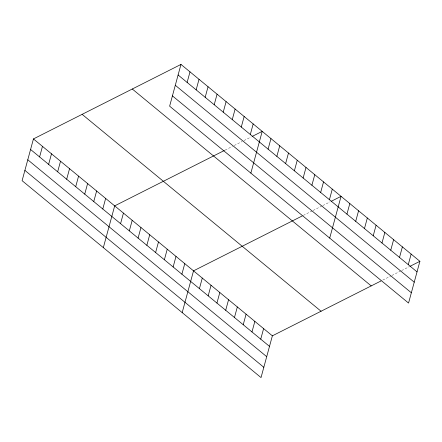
<?xml version="1.0" encoding="UTF-8"?>
<svg xmlns="http://www.w3.org/2000/svg" width="442" height="442" viewBox="0 0 442 442"><rect width="100%" height="100%" fill="white"/><g stroke="black" fill="none" stroke-linecap="round" stroke-linejoin="round"><path stroke-width="0.33" stroke-dasharray="2.21 1.66" d="M225.083 150.114L232.387 146.429M234.216 145.506L242.122 141.512M243.951 140.589L251.255 136.898M303.322 215.398L311.842 211.094M313.058 210.48L321.577 206.176M322.798 205.563L330.097 201.872M382.778 280.062L390.689 276.068M391.905 275.454L400.424 271.15M401.645 270.537L409.557 266.543"/><path stroke-width="0.66" d="M180.971 64.421L169.629 106.174L408.557 303.068L419.9 261.316L180.971 64.421L33.443 138.932L22.1 180.684L261.029 377.578L272.371 335.826L380.954 280.985M39.603 156.932L42.471 146.368M48.626 164.369L51.499 153.805M57.653 171.805L60.521 161.247M66.681 179.248L69.549 168.684M75.704 186.684L78.577 176.12M84.731 194.121L87.599 183.557M93.759 201.558L96.627 190.999M102.782 209L105.655 198.436M103.334 247.625L114.682 205.873L224.475 150.424M120.572 223.658L123.44 213.094M129.335 230.873L132.202 220.315M138.092 238.094L140.965 227.531M187.126 82.422L189.999 71.864M146.855 245.316L149.722 234.752M196.154 89.864L199.022 79.3M155.612 252.531L158.485 241.973M205.182 97.301L208.049 86.737M164.374 259.752L167.247 249.189M214.204 104.737L217.077 94.179M173.137 266.974L176.004 256.41M223.232 112.174L226.1 101.616M181.894 274.189L184.767 263.631M232.26 119.616L235.127 109.052M182.181 312.599L193.524 270.847L302.107 216.011M241.282 127.053L244.155 116.489M199.419 288.632L202.287 278.068M250.31 134.49L253.178 123.931M208.176 295.847L211.049 285.289M250.863 173.12L262.205 131.368L252.47 136.285M216.939 303.068L219.807 292.505M268.095 149.147L270.968 138.589M225.702 310.29L228.569 299.726M276.858 156.369L279.725 145.805M234.459 317.505L237.332 306.947M285.62 163.59L288.488 153.026M243.222 324.726L246.089 314.168M294.378 170.805L297.251 160.247M251.984 331.948L254.852 321.384M303.14 178.027L306.008 167.463M260.741 339.163L263.614 328.605M311.903 185.248L314.77 174.684M320.66 192.463L323.533 181.905M329.423 199.685L332.29 189.121M329.71 238.094L341.053 196.342L331.318 201.259M346.942 214.121L349.815 203.563M355.705 221.343L358.572 210.779M364.468 228.564L367.335 218M373.225 235.779L376.098 225.221M381.987 243.001L384.855 232.437M390.75 250.222L393.618 239.658M399.507 257.437L402.38 246.879M408.27 264.659L411.137 254.095M410.165 266.233L419.9 261.316M178.098 74.985L417.033 271.88M175.303 85.278L414.231 282.173M172.424 95.881L411.353 292.775M132.285 89.013L371.214 285.902M82.129 114.345L321.058 311.234M33.443 138.932L272.371 335.826M30.575 149.49L269.504 346.384M27.78 159.783L266.708 356.677M24.896 170.391L263.824 367.285"/></g></svg>
